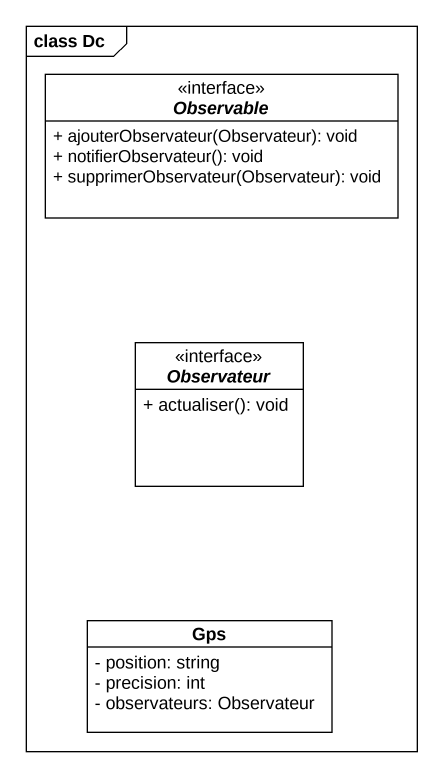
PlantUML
@startuml
mainframe class Dc
hide circle
hide empty members
skinparam classAttributeIconSize 0
interface Observable <<interface>> {
  + ajouterObservateur(Observateur): void
  + notifierObservateur(): void
  + supprimerObservateur(Observateur): void
}
interface Observateur <<interface>> {
  + actualiser(): void
}
class Gps {
  - position: string
  - precision: int
  - observateurs: Observateur
}
@enduml
